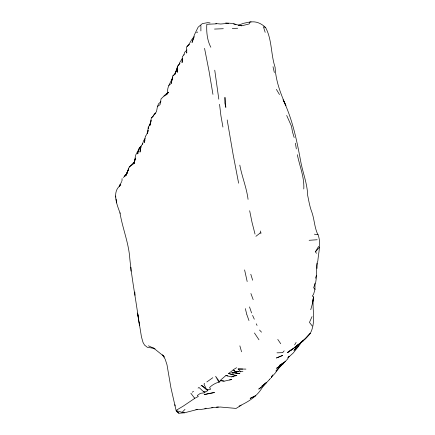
<?xml version="1.0" encoding="UTF-8"?>
<svg xmlns="http://www.w3.org/2000/svg" width="435" height="435" viewBox="0 0 435 435"><rect width="100%" height="100%" fill="white"/><g stroke="black" fill="none" stroke-linecap="round" stroke-linejoin="round"><path stroke-width="0.65" d="M148.286 128.776L148.302 127.069L150.249 124.084M303.788 188.969C304.478 177.214 299.595 166.072 297.339 154.675M317.017 268.46L317.218 263.202M315.408 278.248C318.175 272.81 315.054 266.611 317.827 261.016C318.556 252.333 321.258 243.181 318.072 234.726L317.844 234.574C314.418 227.451 314.44 219.474 311.851 212.139C309.715 206.701 308.834 200.921 307.643 195.239C307.338 183.418 302.684 172.581 300.656 161.081C296.762 140.146 292.402 118.962 283.022 99.675M121.969 180.982L122.077 178.589M186.702 47.04L186.376 53.103L186.963 52.01M167.709 92.987C166.654 86.908 170.879 82.547 172.777 77.245L171.102 83.65L172.809 75.984C177.175 72.514 175.854 66.615 180.008 63.331M148.302 127.069L147.476 133.692L148.139 130.538M200.894 25.486L200.888 30.934M316.642 275.507L315.767 281.994L313.646 287.687L314.989 289.422L313.586 294.223L312.314 296.083L313.543 296.752L312.52 303.266L310.748 309.742M312.52 303.266L313.483 297.034C311.748 309.078 316.414 322.373 310.182 333.498C305.865 338.506 301.02 343.014 295.713 346.972L305.37 338.675L310.182 333.498L305.462 338.566L300.618 342.927L295.588 347.097L287.665 352.432L292.445 349.082L290.689 350.3M182.526 59.6L182.047 62.678L182.319 56.735L184.157 54.593M140.973 146.606L139.972 152.119L141.136 145.997C138.89 147.976 138.009 151.043 137.726 153.936L138.08 152.696M145.382 136.291L144.3 142.549L144.991 140.01M255.905 236.314L260.13 233.078L260.581 230.98M120.185 213.329C116.944 204.771 111.48 191.547 120.805 185.087M160.95 101.621L158.53 103.829L157.437 106.553L156.497 111.713L153.675 115.03M151.086 120.935L149.944 125.41L151.326 118.113L155.551 113.133L154.833 114.106M135.492 158.193L134.062 163.342L135.655 155.116L139.325 148.368L138.433 151.462M142.528 144.241L143.414 141.109L145.034 138.509M123.29 177.458L125.954 175.332L128.608 169.008L126.27 175.033L129.228 167.056L133.926 163.5L135.502 158.106M149.368 125.894L151.168 120.267M183.815 55L184.739 52.216L187.028 49.927M148.063 130.511L146.595 134.736L145.562 136.035M272.658 374.948L271.282 377.362L271.804 376.166M200.975 386.052L201.791 385.475L206.533 389.613L210.622 389.243L209.567 387.536C212.313 384.774 215.923 382.735 219.729 381.952L220.833 379.869L226.118 375.345M172.809 75.984L175.006 74.206L177.398 67.599L177.627 72.275L177.29 68.05M175.006 74.206L176.512 70.421M125.954 175.332L128.586 168.987M312.031 316.609L309.459 322.4L312.286 326.011M299.454 345.227L301.466 341.959M138.27 150.608L139.766 147.438M301.145 341.964L300.59 343.084L294.625 347.554L303.065 340.904L297.638 345.325L287.665 352.432M119.206 186.544L121.691 181.536M289.112 356.298L287.475 359.185L275.953 371.093L280.325 366.02L275.132 373.192L271.282 377.362M294.631 344.917L296.11 342.378M316.484 253.322L315.424 251.821L318.637 246.34M133.926 163.5L134.54 162.456M168.323 92.492L167.002 93.938L168.019 92.307M288.568 356.749L287.861 357.874L293.201 353.035L299.139 345.559L293.924 350.349L298.785 346.086M263.072 386.03C258.167 395.692 248.646 401.782 239.071 406.078M182.472 58.279L179.731 62.504L179.051 64.679L177.426 66.337M124.405 176.757L127.314 172.624M141.261 145.812L142.778 143.708M167.801 93.117L166.774 94.477L163.788 96.342M266.671 382.332L263.746 385.894L258.705 389.113L260.69 387.449M284.164 350.833L282.674 352.654L276.986 352.834M167.002 93.938L168.1 92.628M269.325 379.69L270.613 378.194M129.228 167.056L134.475 161.711M315.424 251.821L319.344 247.417M269.232 379.793L266.568 382.566L261.625 386.372L266.079 382.735M197.24 409.504L184.407 412.81L178.888 413.25L176.213 410.564L182.118 412.315L185 409.373M151.614 117.754L153.392 116.058M157.437 106.553L160.036 104.65L161.07 98.897L163.484 96.548M186.805 46.79C190.035 44.082 190.927 39.416 194.287 36.649L192.02 42.51L194.391 34.843L198.121 27.198L202.362 23.599L207.799 22.642L210.051 22.919M187.121 46.366L189.562 44.299M163.941 95.885L168.34 92.171M231.425 371.349L233.285 369.793L235.743 371.925M264.67 384.132L265.888 383.132M297.638 345.325L301.46 342.22M168.78 85.483L170.455 84.134M198.083 388.112L198.969 387.433L203.488 391.62L205.238 392.729L200.388 393.322L197.365 395.464L198.273 396.508L195.206 398.117M228.652 373.442L231.099 371.593M294.625 347.554L299.59 343.857M190.851 393.224L194.711 398.378L183.233 406.127L176.121 410.374M192.237 392.212L193.531 391.299M204.678 383.501L203.939 384.013L206.533 389.613L207.876 390.597L206.125 391.625L203.488 391.62M206.837 381.957L212.813 377.705M285.344 361.496L279.547 365.373L284.599 362.192M234.101 369.228L236.58 367.716M241.148 405.333L236.08 408.421L220.224 407.019L212.541 407.709L199.475 409.667L195.88 409.542M119.304 185.212L120.441 184.587M124.426 175.566L126.139 174.674M255.693 395.676L250.125 398.389L255.296 395.904M196.555 32.581L197.767 32.021M235.585 375.149L236.836 375.438L231.496 376.96L225.955 375.557L227.886 375.873M251.082 21.75L243.573 23.3L238.277 25.23L241.768 25.795L249.25 23.936L249.772 22.19C255.813 20.809 261.283 23.408 265.595 27.492C272.163 39.83 270.733 54.261 275.11 67.311C275.736 80.687 280.537 93.487 285.92 105.689L283.761 100.925M229.636 379.945L231.757 379.461L224.868 381.027M204.825 408.373L206.108 408.22M211.704 407.562L212.922 407.421M228.56 23.305L220.724 24.023L215.765 23.572M260.13 233.078L261.294 232.991M309.127 240.305L317.213 239.739M216.489 407.078L218.392 406.948M214.509 29.069L223.307 28.71M238.38 371.457L235.15 371.577L233.285 369.793M240.963 371.359L242.904 371.283M232.295 28.4L237.646 28.259M245.922 369.103L238.097 368.994L240.789 371.816L235.15 371.577L237.706 373.621L239.93 373.714L238.69 373.496M232.459 374.421L228.701 373.551L234.634 375.454L236.836 375.438M238.097 368.994L242.659 369.059M216.445 23.843L206.804 24.295C206.397 32.098 207.125 40.259 210.839 47.257M225.667 22.973L232.948 23.452L235.928 24.409M154.8 348.457L147.383 347.326L144.545 345.085L143.023 342.432L141.446 336.842L137.601 313.069L138.401 318.404C135.666 298.535 131.87 278.824 129.826 258.879C128.814 243.1 122.512 228.326 119.962 212.797M314.385 234.193L318.072 234.726M231.752 376.509L233.682 376.824M234.634 375.454L231.888 372.322L237.456 373.284M182.118 412.315L184.407 412.81M233.655 24.023L241.768 25.795M231.888 372.322L237.706 373.621L236.727 372.773M265.595 27.492L263.425 26.785L265.176 32.331M148.465 345.803L154.99 348.897L153.511 348.016L162.527 355.221L164.305 357.102M178.888 413.25L176.637 411.532L176.295 410.287M201.791 385.475L207.876 390.597M259.537 330.04L261.511 332.177M164.169 356.76L162.565 354.857L165.213 359.283L167.002 364.818L170.928 387.775L176.072 410.422M194.401 397.96L194.711 398.378M219.729 381.952L215.602 376.297L218.805 382.05M258.977 339.789L254.442 332.976M277.78 339.414L280.733 343.726M276.383 89.371L279.493 94.574M115.346 196L115.895 197.115M256.253 323.792L257.063 325.44M286.687 115.454L291.477 126.226L292.505 131.952L294.169 137.52M252.594 315.397L254.296 319.192M250.897 293.522L253.192 299.633M246.884 314.739L248.972 320.557M249.511 306.914L251.582 312.966M250.799 274.246L252.664 280.238M239.864 345.858L241.566 351.795M255.024 234.084L252.012 222.312L249.663 210.736M247.183 281.554L244.6 269.907M245.329 308.605L246.797 314.478M239.81 165.11C241.958 176.735 246.591 187.637 248.064 199.371M273.011 66.707L274.349 72.542M238.625 183.195L233.089 154.343L227.179 119.935M204.559 48.345L209.099 71.454L212.954 94.368M222.921 127.053L220.898 115.569L219.544 104.275M138.308 318.724L139.336 324.472M295.436 143.186L296.322 148.949M174.908 404.653L175.104 405.931M218.81 99.18L214.749 70.187M116.145 199.045L116.645 202.911M139.249 322.101L139.494 325.364M134.812 292.037L135.029 295.311M130.826 267.182L130.962 271.135M314.978 283.37L314.989 289.422M224.96 97.489L224.862 103.024L225.836 107.412L224.96 97.489M283.158 363.758L276.649 368.238L283.158 363.758M282.587 355.455L276.497 357.962L282.587 355.455M208.316 393.615L204.145 394.621L214.515 392.506L208.316 393.615M224.242 381.131L220.213 380.581L224.242 381.131"/></g></svg>
